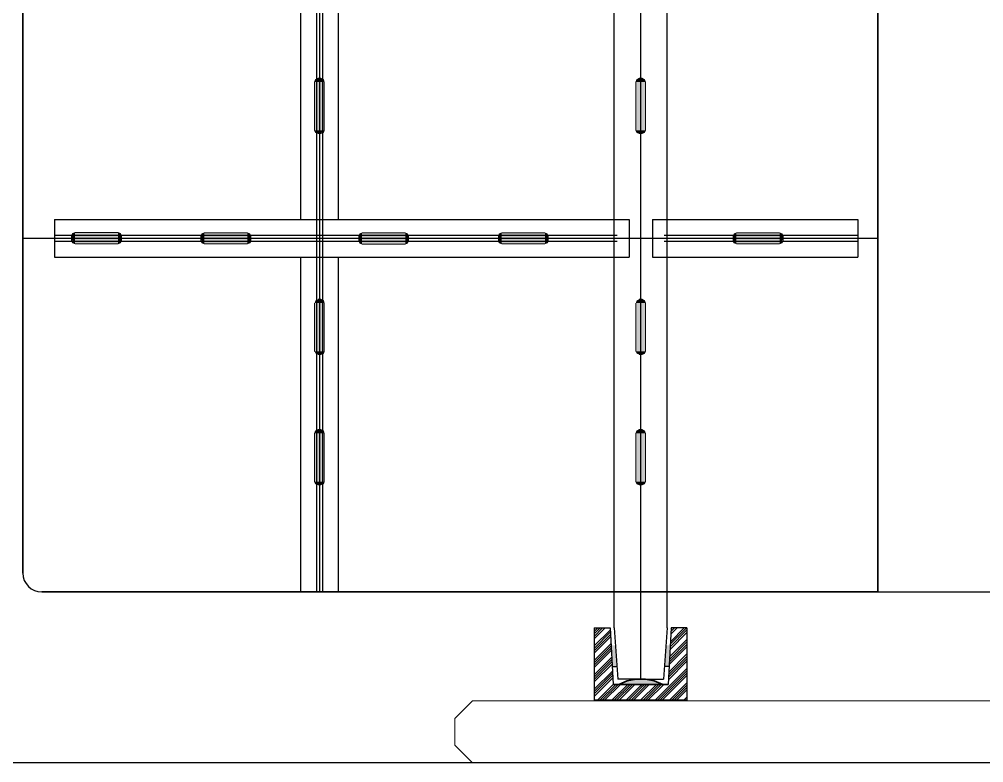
# Model space of a CAD drawing. Header units: inches. Extents: x 23291 to 181956, y 9161 to 51408.
# Drawn here: x 35630 to 37037, y 26266 to 27351 of the extents above; entities that cross this region are included whole.
import ezdxf

# ---------------------------------------------------------------- set-up
doc = ezdxf.new("R2010")
doc.units = ezdxf.units.IN
doc.header["$MEASUREMENT"] = 0
doc.layers.add('1', color=3, linetype='Continuous')
doc.layers.add('B.line', color=1, linetype='Continuous', lineweight=25)
for name, color, linetype, true_color in [('PDF2_Geometry', 7, 'Continuous', 0x231f20), ('PDF2_Solid Fills', 7, 'Continuous', 0xffffff), ('PDF_Geometry', 7, 'Continuous', 0x221a16)]:
    doc.layers.add(name, color=color, linetype=linetype, true_color=true_color)
pattern_1 = [(45, (17427.045, 30412.033), (-10.500536, 10.500536), []), (45, (17430.545, 30412.033), (-10.500536, 10.500536), []), (45, (17434.045, 30412.033), (-10.500536, 10.500536), []), (45, (17437.545, 30412.033), (-10.500536, 10.500536), [])]
pattern_2 = [(45, (17427.045, 30412.033), (-10.500536, 10.500536), []), (45, (17430.545, 30412.033), (-10.500536, 10.500536), []), (45, (17434.045, 30412.033), (-10.500536, 10.500536), []), (45, (17437.545, 30412.033), (-10.500536, 10.500536), [])]

msp = doc.modelspace()

# ---------------------------------------------------------------- hatches: boundary and pattern name
at = {"layer": '1', "linetype": 'ByBlock'}
h = msp.add_hatch(dxfattribs=at)
h.set_pattern_fill('ANSI34', color=256, scale=19.8)
h.set_pattern_definition(pattern_1)
h.paths.add_polyline_path([(36492.1, 26463.1), (36469, 26463.1), (36469, 26357.5), (36536.7, 26357.5), (36536.7, 26380.6), (36496.5, 26380.6)])
h = msp.add_hatch(dxfattribs=at)
h.set_pattern_fill('ANSI34', color=256, scale=19.8)
h.set_pattern_definition(pattern_2)
h.paths.add_polyline_path([(36492.1, 26463.1), (36469, 26463.1), (36469, 26357.5), (36536.7, 26357.5), (36536.7, 26380.6), (36496.5, 26380.6)])
h = msp.add_hatch(dxfattribs=at)
h.set_pattern_fill('ANSI34', color=256, scale=19.8)
h.set_pattern_definition(pattern_1)
h.paths.add_polyline_path([(36576.8, 26380.6), (36536.7, 26380.6), (36536.7, 26357.5), (36604.3, 26357.5), (36604.3, 26463.1), (36581.2, 26463.1)])
h = msp.add_hatch(dxfattribs=at)
h.set_pattern_fill('ANSI34', color=256, scale=19.8)
h.set_pattern_definition(pattern_2)
h.paths.add_polyline_path([(36576.8, 26380.6), (36536.7, 26380.6), (36536.7, 26357.5), (36604.3, 26357.5), (36604.3, 26463.1), (36581.2, 26463.1)])
h = msp.add_hatch(color=3, dxfattribs=at)
h.dxf.hatch_style = 1
h.paths.add_polyline_path([(36500, 26437.8), (36493.5, 26437.8), (36495.1, 26407), (36502.3, 26407)])
h = msp.add_hatch(color=3, dxfattribs=at)
h.dxf.hatch_style = 1
h.paths.add_polyline_path([(36500, 26437.8), (36493.5, 26437.8), (36495.1, 26407), (36502.3, 26407)])
h = msp.add_hatch(color=3, dxfattribs=at)
h.dxf.hatch_style = 1
h.paths.add_polyline_path([(36573.4, 26437.8), (36579.9, 26437.8), (36578.3, 26407), (36571.1, 26407)])
h = msp.add_hatch(color=3, dxfattribs=at)
h.dxf.hatch_style = 1
h.paths.add_polyline_path([(36573.4, 26437.8), (36579.9, 26437.8), (36578.3, 26407), (36571.1, 26407)])
h = msp.add_hatch(color=256, dxfattribs=at)
h.dxf.hatch_style = 1
h.paths.add_polyline_path([(36530.3, 26388.3), (36516.9, 26385.7), (36504.8, 26380.6), (36569.2, 26380.6), (36556.4, 26385.7), (36543.7, 26388.3)])
h = msp.add_hatch(color=256, dxfattribs=at)
h.dxf.hatch_style = 1
h.paths.add_polyline_path([(36530.3, 26388.3), (36516.9, 26385.7), (36504.8, 26380.6), (36569.2, 26380.6), (36556.4, 26385.7), (36543.7, 26388.3)])

# ---------------------------------------------------------------- linework, layer by layer
at = {"linetype": 'ByBlock'}
for p, q in [((36063.7, 28572.7), (36063.7, 26515.7)), ((36063.7, 28572.7), (36063.7, 26515.7)), ((36068.1, 28572.7), (36068.1, 26515.7)), ((36068.1, 28572.7), (36068.1, 26515.7)), ((36072.5, 28572.7), (36072.5, 26515.7)), ((36072.5, 28572.7), (36072.5, 26515.7)), ((36536.7, 28572.7), (36536.7, 26388.1)), ((36536.7, 28572.7), (36536.7, 26388.1)), ((36040.6, 27517.8), (36040.6, 27059.1)), ((36040.6, 27517.8), (36040.6, 27059.1)), ((36095.6, 27517.8), (36095.6, 27059.1)), ((36095.6, 27517.8), (36095.6, 27059.1)), ((35681.4, 27059.1), (36520.1, 27059.1)), ((35681.4, 27059.1), (35681.4, 27004.1)), ((35681.4, 27059.1), (36520.1, 27059.1)), ((35681.4, 27059.1), (35681.4, 27004.1)), ((36520.1, 27059.1), (36520.1, 27004.1)), ((36520.1, 27059.1), (36520.1, 27004.1)), ((36554.2, 27059.1), (36853.6, 27059.1)), ((36554.2, 27059.1), (36554.2, 27004.1)), ((36554.2, 27059.1), (36853.6, 27059.1)), ((36554.2, 27059.1), (36554.2, 27004.1)), ((36853.6, 27059.1), (36853.6, 27004.1)), ((36853.6, 27059.1), (36853.6, 27004.1)), ((35635.4, 27031.6), (36882.8, 27031.6)), ((35635.4, 27031.6), (36882.8, 27031.6)), ((35681.4, 27036), (36502.6, 27036)), ((35681.4, 27036), (36502.6, 27036)), ((36570.8, 27036), (36853.6, 27036)), ((36570.8, 27036), (36853.6, 27036)), ((35681.4, 27027.2), (36502.6, 27027.2)), ((35681.4, 27027.2), (36502.6, 27027.2)), ((36570.8, 27027.2), (36853.6, 27027.2)), ((36570.8, 27027.2), (36853.6, 27027.2)), ((35681.4, 27004.1), (36520.1, 27004.1)), ((35681.4, 27004.1), (36520.1, 27004.1)), ((36040.6, 27004.1), (36040.6, 26515.7)), ((36040.6, 27004.1), (36040.6, 26515.7)), ((36095.6, 27004.1), (36095.6, 26515.7)), ((36095.6, 27004.1), (36095.6, 26515.7)), ((36554.2, 27004.1), (36853.6, 27004.1)), ((36554.2, 27004.1), (36853.6, 27004.1))]:
    msp.add_line(p, q, dxfattribs=at)
msp.add_line((36882.8, 26515.7), (37544.9, 26515.7))
at = {"layer": '1', "linetype": 'ByBlock'}
for p, q in [((36498.2, 26463.1), (36498.2, 30494.4)), ((36575.2, 26463.2), (36575.2, 30495.1)), ((36498.2, 26463.1), (36498.2, 30271.4)), ((36575.2, 26463.1), (36575.2, 30271)), ((36498.2, 26463.1), (36498.2, 29802)), ((36575.2, 26463.2), (36575.2, 29802)), ((36469, 26463.1), (36469, 26357.5)), ((36469, 26463.1), (36492.1, 26463.1)), ((36469, 26463.1), (36469, 26357.5)), ((36469, 26463.1), (36492.1, 26463.1)), ((36492.1, 26463.1), (36496.5, 26380.6)), ((36492.1, 26463.1), (36496.5, 26380.6)), ((36498.2, 26463.1), (36503.6, 26388.3)), ((36498.2, 26463.1), (36503.6, 26388.3)), ((36575.2, 26463.1), (36569.8, 26388.3)), ((36575.2, 26463.1), (36569.8, 26388.3)), ((36581.2, 26463.1), (36576.8, 26380.6)), ((36581.2, 26463.1), (36576.8, 26380.6)), ((36604.3, 26463.1), (36581.2, 26463.1)), ((36604.3, 26463.1), (36581.2, 26463.1)), ((36604.3, 26463.1), (36604.3, 26357.5)), ((36604.3, 26463.1), (36604.3, 26357.5)), ((36495.1, 26407), (36502.3, 26407)), ((36495.1, 26407), (36502.3, 26407)), ((36578.3, 26407), (36571.1, 26407)), ((36578.3, 26407), (36571.1, 26407)), ((36536.7, 26388.3), (36503.6, 26388.3)), ((36536.7, 26388.3), (36503.6, 26388.3)), ((36536.7, 26388.3), (36569.8, 26388.3)), ((36536.7, 26388.3), (36569.8, 26388.3)), ((36496.5, 26380.6), (36576.8, 26380.6)), ((36576.8, 26380.6), (36496.5, 26380.6)), ((36496.5, 26380.6), (36576.8, 26380.6)), ((36576.8, 26380.6), (36496.5, 26380.6)), ((36604.3, 26357.5), (36469, 26357.5)), ((36469, 26357.5), (36604.3, 26357.5)), ((36604.3, 26357.5), (36469, 26357.5)), ((36469, 26357.5), (36604.3, 26357.5))]:
    msp.add_line(p, q, dxfattribs=at)
at = {"layer": '1', "linetype": 'ByBlock', "lineweight": 35}
for p, q in [((36882.8, 26515.7), (36882.8, 28572.7)), ((36882.8, 26515.7), (36882.8, 28572.7)), ((35635.4, 26543.2), (35635.4, 28545.2)), ((35635.4, 26543.2), (35635.4, 28545.2)), ((35662.9, 26515.7), (36882.8, 26515.7)), ((35662.9, 26515.7), (36882.8, 26515.7))]:
    msp.add_line(p, q, dxfattribs=at)
at = {"layer": '1', "lineweight": 20}
msp.add_lwpolyline([(39027.3, 28154.9), (39029.2, 26356.8), (36317.3, 26356.8), (36291.4, 26356.8), (36265.6, 26331), (36265.6, 26292.3), (36291.4, 26266.5), (36317.3, 26266.5)], dxfattribs=at)
msp.add_lwpolyline([(39027.3, 28154.9), (39029.2, 26356.8), (36317.3, 26356.8), (36291.4, 26356.8), (36265.6, 26331), (36265.6, 26292.3), (36291.4, 26266.5), (36317.3, 26266.5)], dxfattribs=at)
at = {"layer": '1', "linetype": 'ByBlock'}
msp.add_arc((35662.9, 26543.2), 27.5, 180, 270, dxfattribs=at)
msp.add_arc((35662.9, 26543.2), 27.5, 180, 270, dxfattribs=at)
at = {"layer": 'B.line', "ltscale": 0.005}
msp.add_line((41120.6, 26266.5), (32700.1, 26266.5), dxfattribs=at)
msp.add_line((41120.6, 26266.5), (32700.1, 26266.5), dxfattribs=at)
at = {"layer": 'PDF2_Geometry', "linetype": 'ByBlock', "lineweight": 18}
for p, q in [((36061, 27259.6), (36062.4, 27263.5)), ((36061, 27259.6), (36062.4, 27263.5)), ((36061, 27189.1), (36061, 27259.6)), ((36061, 27189.1), (36061, 27259.6)), ((36062.4, 27263.5), (36066, 27265.1)), ((36062.4, 27263.5), (36066, 27265.1)), ((36066, 27265.1), (36070.2, 27265.1)), ((36066, 27265.1), (36070.2, 27265.1)), ((36070.2, 27265.1), (36073.8, 27263.5)), ((36070.2, 27265.1), (36073.8, 27263.5)), ((36073.8, 27263.5), (36075.2, 27259.6)), ((36073.8, 27263.5), (36075.2, 27259.6)), ((36075.2, 27259.6), (36075.2, 27189.1)), ((36075.2, 27259.6), (36075.2, 27189.1)), ((36529.6, 27259.6), (36531, 27263.5)), ((36529.6, 27259.6), (36531, 27263.5)), ((36529.6, 27189.1), (36529.6, 27259.6)), ((36529.6, 27189.1), (36529.6, 27259.6)), ((36531, 27263.5), (36534.6, 27265.1)), ((36531, 27263.5), (36534.6, 27265.1)), ((36534.6, 27265.1), (36538.8, 27265.1)), ((36534.6, 27265.1), (36538.8, 27265.1)), ((36538.8, 27265.1), (36542.4, 27263.5)), ((36538.8, 27265.1), (36542.4, 27263.5)), ((36542.4, 27263.5), (36543.8, 27259.6)), ((36542.4, 27263.5), (36543.8, 27259.6)), ((36543.8, 27259.6), (36543.8, 27189.1)), ((36543.8, 27259.6), (36543.8, 27189.1)), ((36061, 27189.1), (36062.4, 27186)), ((36062.4, 27186), (36061, 27189.1)), ((36061, 27189.1), (36062.4, 27186)), ((36062.4, 27186), (36061, 27189.1)), ((36062.4, 27186), (36066, 27184.5)), ((36066, 27184.5), (36062.4, 27186)), ((36062.4, 27186), (36066, 27184.5)), ((36066, 27184.5), (36062.4, 27186)), ((36070.2, 27184.5), (36066, 27184.5)), ((36066, 27184.5), (36070.2, 27184.5)), ((36070.2, 27184.5), (36066, 27184.5)), ((36066, 27184.5), (36070.2, 27184.5)), ((36073.8, 27186), (36070.2, 27184.5)), ((36070.2, 27184.5), (36073.8, 27186)), ((36073.8, 27186), (36070.2, 27184.5)), ((36070.2, 27184.5), (36073.8, 27186)), ((36075.2, 27189.1), (36073.8, 27186)), ((36073.8, 27186), (36075.2, 27189.1)), ((36075.2, 27189.1), (36073.8, 27186)), ((36073.8, 27186), (36075.2, 27189.1)), ((36529.6, 27189.1), (36531, 27186)), ((36531, 27186), (36529.6, 27189.1)), ((36529.6, 27189.1), (36531, 27186)), ((36531, 27186), (36529.6, 27189.1)), ((36531, 27186), (36534.6, 27184.5)), ((36534.6, 27184.5), (36531, 27186)), ((36531, 27186), (36534.6, 27184.5)), ((36534.6, 27184.5), (36531, 27186)), ((36538.8, 27184.5), (36534.6, 27184.5)), ((36534.6, 27184.5), (36538.8, 27184.5)), ((36538.8, 27184.5), (36534.6, 27184.5)), ((36534.6, 27184.5), (36538.8, 27184.5)), ((36542.4, 27186), (36538.8, 27184.5)), ((36538.8, 27184.5), (36542.4, 27186)), ((36542.4, 27186), (36538.8, 27184.5)), ((36538.8, 27184.5), (36542.4, 27186)), ((36543.8, 27189.1), (36542.4, 27186)), ((36542.4, 27186), (36543.8, 27189.1)), ((36543.8, 27189.1), (36542.4, 27186)), ((36542.4, 27186), (36543.8, 27189.1)), ((35707.9, 27038.4), (35706.5, 27034.5)), ((35707.9, 27038.4), (35706.5, 27034.5)), ((35706.5, 27034.5), (35706.5, 27029)), ((35706.5, 27034.5), (35706.5, 27029)), ((35706.5, 27029), (35707.9, 27025.1)), ((35706.5, 27029), (35707.9, 27025.1)), ((35711.5, 27040), (35707.9, 27038.4)), ((35711.5, 27040), (35707.9, 27038.4)), ((35774.4, 27040), (35711.5, 27040)), ((35774.4, 27040), (35711.5, 27040)), ((35777.9, 27038.4), (35774.4, 27040)), ((35777.9, 27038.4), (35774.4, 27040)), ((35779.3, 27034.5), (35777.9, 27038.4)), ((35779.3, 27034.5), (35777.9, 27038.4)), ((35777.9, 27025.1), (35779.3, 27029)), ((35777.9, 27025.1), (35779.3, 27029)), ((35779.3, 27029), (35779.3, 27034.5)), ((35779.3, 27029), (35779.3, 27034.5)), ((35896.6, 27038.2), (35895.1, 27034.3)), ((35896.6, 27038.2), (35895.1, 27034.3)), ((35895.1, 27034.3), (35895.1, 27028.8)), ((35895.1, 27034.3), (35895.1, 27028.8)), ((35895.1, 27028.8), (35896.6, 27024.9)), ((35895.1, 27028.8), (35896.6, 27024.9)), ((35900.1, 27039.8), (35896.6, 27038.2)), ((35900.1, 27039.8), (35896.6, 27038.2)), ((35963, 27039.8), (35900.1, 27039.8)), ((35963, 27039.8), (35900.1, 27039.8)), ((35966.6, 27038.2), (35963, 27039.8)), ((35966.6, 27038.2), (35963, 27039.8)), ((35968, 27034.3), (35966.6, 27038.2)), ((35968, 27034.3), (35966.6, 27038.2)), ((35966.6, 27024.9), (35968, 27028.8)), ((35966.6, 27024.9), (35968, 27028.8)), ((35968, 27028.8), (35968, 27034.3)), ((35968, 27028.8), (35968, 27034.3)), ((36126.8, 27038), (36125.4, 27034.1)), ((36126.8, 27038), (36125.4, 27034.1)), ((36125.4, 27034.1), (36125.4, 27028.6)), ((36125.4, 27034.1), (36125.4, 27028.6)), ((36125.4, 27028.6), (36126.8, 27024.7)), ((36125.4, 27028.6), (36126.8, 27024.7)), ((36130.3, 27039.6), (36126.8, 27038)), ((36130.3, 27039.6), (36126.8, 27038)), ((36193.3, 27039.6), (36130.3, 27039.6)), ((36193.3, 27039.6), (36130.3, 27039.6)), ((36196.8, 27038), (36193.3, 27039.6)), ((36196.8, 27038), (36193.3, 27039.6)), ((36198.2, 27034.1), (36196.8, 27038)), ((36198.2, 27034.1), (36196.8, 27038)), ((36196.8, 27024.7), (36198.2, 27028.6)), ((36196.8, 27024.7), (36198.2, 27028.6)), ((36198.2, 27028.6), (36198.2, 27034.1)), ((36198.2, 27028.6), (36198.2, 27034.1)), ((36330.5, 27038.2), (36329.1, 27034.3)), ((36330.5, 27038.2), (36329.1, 27034.3)), ((36329.1, 27034.3), (36329.1, 27028.8)), ((36329.1, 27034.3), (36329.1, 27028.8)), ((36329.1, 27028.8), (36330.5, 27024.9)), ((36329.1, 27028.8), (36330.5, 27024.9)), ((36334, 27039.7), (36330.5, 27038.2)), ((36334, 27039.7), (36330.5, 27038.2)), ((36397, 27039.7), (36334, 27039.7)), ((36397, 27039.7), (36334, 27039.7)), ((36400.5, 27038.2), (36397, 27039.7)), ((36400.5, 27038.2), (36397, 27039.7)), ((36401.9, 27034.3), (36400.5, 27038.2)), ((36401.9, 27034.3), (36400.5, 27038.2)), ((36400.5, 27024.9), (36401.9, 27028.8)), ((36400.5, 27024.9), (36401.9, 27028.8)), ((36401.9, 27028.8), (36401.9, 27034.3)), ((36401.9, 27028.8), (36401.9, 27034.3)), ((36673, 27038.2), (36671.6, 27034.3)), ((36673, 27038.2), (36671.6, 27034.3)), ((36671.6, 27034.3), (36671.6, 27028.8)), ((36671.6, 27034.3), (36671.6, 27028.8)), ((36671.6, 27028.8), (36673, 27024.9)), ((36671.6, 27028.8), (36673, 27024.9)), ((36676.5, 27039.8), (36673, 27038.2)), ((36676.5, 27039.8), (36673, 27038.2)), ((36739.5, 27039.8), (36676.5, 27039.8)), ((36739.5, 27039.8), (36676.5, 27039.8)), ((36743, 27038.2), (36739.5, 27039.8)), ((36743, 27038.2), (36739.5, 27039.8)), ((36744.4, 27034.3), (36743, 27038.2)), ((36744.4, 27034.3), (36743, 27038.2)), ((36743, 27024.9), (36744.4, 27028.8)), ((36743, 27024.9), (36744.4, 27028.8)), ((36744.4, 27028.8), (36744.4, 27034.3)), ((36744.4, 27028.8), (36744.4, 27034.3)), ((35707.9, 27025.1), (35711.5, 27023.5)), ((35707.9, 27025.1), (35711.5, 27023.5)), ((35711.5, 27023.5), (35774.4, 27023.5)), ((35711.5, 27023.5), (35774.4, 27023.5)), ((35774.4, 27023.5), (35777.9, 27025.1)), ((35774.4, 27023.5), (35777.9, 27025.1)), ((35896.6, 27024.9), (35900.1, 27023.4)), ((35896.6, 27024.9), (35900.1, 27023.4)), ((35900.1, 27023.4), (35963, 27023.4)), ((35900.1, 27023.4), (35963, 27023.4)), ((35963, 27023.4), (35966.6, 27024.9)), ((35963, 27023.4), (35966.6, 27024.9)), ((36126.8, 27024.7), (36130.3, 27023.1)), ((36126.8, 27024.7), (36130.3, 27023.1)), ((36130.3, 27023.1), (36193.3, 27023.1)), ((36130.3, 27023.1), (36193.3, 27023.1)), ((36193.3, 27023.1), (36196.8, 27024.7)), ((36193.3, 27023.1), (36196.8, 27024.7)), ((36330.5, 27024.9), (36334, 27023.3)), ((36330.5, 27024.9), (36334, 27023.3)), ((36334, 27023.3), (36397, 27023.3)), ((36334, 27023.3), (36397, 27023.3)), ((36397, 27023.3), (36400.5, 27024.9)), ((36397, 27023.3), (36400.5, 27024.9)), ((36673, 27024.9), (36676.5, 27023.3)), ((36673, 27024.9), (36676.5, 27023.3)), ((36676.5, 27023.3), (36739.5, 27023.3)), ((36676.5, 27023.3), (36739.5, 27023.3)), ((36739.5, 27023.3), (36743, 27024.9)), ((36739.5, 27023.3), (36743, 27024.9)), ((36061, 26866.6), (36061, 26937.1)), ((36061, 26866.6), (36061, 26937.1)), ((36066, 26942.6), (36070.2, 26942.6)), ((36066, 26942.6), (36070.2, 26942.6)), ((36070.2, 26942.6), (36073.8, 26941)), ((36070.2, 26942.6), (36073.8, 26941)), ((36073.8, 26941), (36075.2, 26937.1)), ((36073.8, 26941), (36075.2, 26937.1)), ((36075.2, 26937.1), (36075.2, 26866.6)), ((36075.2, 26937.1), (36075.2, 26866.6)), ((36529.6, 26866.6), (36529.6, 26937.1)), ((36529.6, 26866.6), (36529.6, 26937.1)), ((36534.6, 26942.6), (36538.8, 26942.6)), ((36534.6, 26942.6), (36538.8, 26942.6)), ((36538.8, 26942.6), (36542.4, 26941)), ((36538.8, 26942.6), (36542.4, 26941)), ((36542.4, 26941), (36543.8, 26937.1)), ((36542.4, 26941), (36543.8, 26937.1)), ((36543.8, 26937.1), (36543.8, 26866.6)), ((36543.8, 26937.1), (36543.8, 26866.6)), ((36070.2, 26861.9), (36066, 26861.9)), ((36066, 26861.9), (36070.2, 26861.9)), ((36070.2, 26861.9), (36066, 26861.9)), ((36066, 26861.9), (36070.2, 26861.9)), ((36073.8, 26863.5), (36070.2, 26861.9)), ((36070.2, 26861.9), (36073.8, 26863.5)), ((36073.8, 26863.5), (36070.2, 26861.9)), ((36070.2, 26861.9), (36073.8, 26863.5)), ((36075.2, 26866.6), (36073.8, 26863.5)), ((36073.8, 26863.5), (36075.2, 26866.6)), ((36075.2, 26866.6), (36073.8, 26863.5)), ((36073.8, 26863.5), (36075.2, 26866.6)), ((36538.8, 26861.9), (36534.6, 26861.9)), ((36534.6, 26861.9), (36538.8, 26861.9)), ((36538.8, 26861.9), (36534.6, 26861.9)), ((36534.6, 26861.9), (36538.8, 26861.9)), ((36542.4, 26863.5), (36538.8, 26861.9)), ((36538.8, 26861.9), (36542.4, 26863.5)), ((36542.4, 26863.5), (36538.8, 26861.9)), ((36538.8, 26861.9), (36542.4, 26863.5)), ((36543.8, 26866.6), (36542.4, 26863.5)), ((36542.4, 26863.5), (36543.8, 26866.6)), ((36543.8, 26866.6), (36542.4, 26863.5)), ((36542.4, 26863.5), (36543.8, 26866.6)), ((36061, 26747), (36062.4, 26750.9)), ((36061, 26747), (36062.4, 26750.9)), ((36061, 26676.5), (36061, 26747)), ((36061, 26676.5), (36061, 26747)), ((36062.4, 26750.9), (36066, 26752.5)), ((36062.4, 26750.9), (36066, 26752.5)), ((36066, 26752.5), (36070.2, 26752.5)), ((36066, 26752.5), (36070.2, 26752.5)), ((36070.2, 26752.5), (36073.8, 26750.9)), ((36070.2, 26752.5), (36073.8, 26750.9)), ((36073.8, 26750.9), (36075.2, 26747)), ((36073.8, 26750.9), (36075.2, 26747)), ((36075.2, 26747), (36075.2, 26676.5)), ((36075.2, 26747), (36075.2, 26676.5)), ((36529.6, 26747), (36531, 26750.9)), ((36529.6, 26747), (36531, 26750.9)), ((36529.6, 26676.5), (36529.6, 26747)), ((36529.6, 26676.5), (36529.6, 26747)), ((36531, 26750.9), (36534.6, 26752.5)), ((36531, 26750.9), (36534.6, 26752.5)), ((36534.6, 26752.5), (36538.8, 26752.5)), ((36534.6, 26752.5), (36538.8, 26752.5)), ((36538.8, 26752.5), (36542.4, 26750.9)), ((36538.8, 26752.5), (36542.4, 26750.9)), ((36542.4, 26750.9), (36543.8, 26747)), ((36542.4, 26750.9), (36543.8, 26747)), ((36543.8, 26747), (36543.8, 26676.5)), ((36543.8, 26747), (36543.8, 26676.5)), ((36061, 26676.5), (36062.4, 26673.4)), ((36062.4, 26673.4), (36061, 26676.5)), ((36061, 26676.5), (36062.4, 26673.4)), ((36062.4, 26673.4), (36061, 26676.5)), ((36075.2, 26676.5), (36073.8, 26673.4)), ((36073.8, 26673.4), (36075.2, 26676.5)), ((36075.2, 26676.5), (36073.8, 26673.4)), ((36073.8, 26673.4), (36075.2, 26676.5)), ((36529.6, 26676.5), (36531, 26673.4)), ((36531, 26673.4), (36529.6, 26676.5)), ((36529.6, 26676.5), (36531, 26673.4)), ((36531, 26673.4), (36529.6, 26676.5)), ((36543.8, 26676.5), (36542.4, 26673.4)), ((36542.4, 26673.4), (36543.8, 26676.5)), ((36543.8, 26676.5), (36542.4, 26673.4)), ((36542.4, 26673.4), (36543.8, 26676.5)), ((36062.4, 26673.4), (36066, 26671.9)), ((36066, 26671.9), (36062.4, 26673.4)), ((36062.4, 26673.4), (36066, 26671.9)), ((36066, 26671.9), (36062.4, 26673.4)), ((36070.2, 26671.9), (36066, 26671.9)), ((36066, 26671.9), (36070.2, 26671.9)), ((36070.2, 26671.9), (36066, 26671.9)), ((36066, 26671.9), (36070.2, 26671.9)), ((36073.8, 26673.4), (36070.2, 26671.9)), ((36070.2, 26671.9), (36073.8, 26673.4)), ((36073.8, 26673.4), (36070.2, 26671.9)), ((36070.2, 26671.9), (36073.8, 26673.4)), ((36531, 26673.4), (36534.6, 26671.9)), ((36534.6, 26671.9), (36531, 26673.4)), ((36531, 26673.4), (36534.6, 26671.9)), ((36534.6, 26671.9), (36531, 26673.4)), ((36538.8, 26671.9), (36534.6, 26671.9)), ((36534.6, 26671.9), (36538.8, 26671.9)), ((36538.8, 26671.9), (36534.6, 26671.9)), ((36534.6, 26671.9), (36538.8, 26671.9)), ((36542.4, 26673.4), (36538.8, 26671.9)), ((36538.8, 26671.9), (36542.4, 26673.4)), ((36542.4, 26673.4), (36538.8, 26671.9)), ((36538.8, 26671.9), (36542.4, 26673.4))]:
    msp.add_line(p, q, dxfattribs=at)
at = {"layer": 'PDF2_Geometry', "linetype": 'ByBlock', "lineweight": 9}
for p, q in [((35707.2, 27026.7), (35707.9, 27025.1)), ((35707.9, 27025.1), (35707.2, 27026.7)), ((35707.2, 27026.7), (35707.2, 27026.7)), ((35707.2, 27026.7), (35707.9, 27025.1)), ((35707.9, 27025.1), (35707.2, 27026.7)), ((35707.2, 27026.7), (35707.2, 27026.7)), ((35778.6, 27026.7), (35777.9, 27025.1)), ((35777.9, 27025.1), (35778.6, 27026.7)), ((35778.6, 27026.7), (35777.9, 27025.1)), ((35777.9, 27025.1), (35778.6, 27026.7)), ((35778.6, 27026.7), (35778.6, 27026.7)), ((35778.6, 27026.7), (35778.6, 27026.7)), ((35895.9, 27026.5), (35896.6, 27024.9)), ((35896.6, 27024.9), (35895.9, 27026.5)), ((35895.9, 27026.5), (35895.9, 27026.5)), ((35895.9, 27026.5), (35896.6, 27024.9)), ((35896.6, 27024.9), (35895.9, 27026.5)), ((35895.9, 27026.5), (35895.9, 27026.5)), ((35967.3, 27026.5), (35966.6, 27024.9)), ((35966.6, 27024.9), (35967.3, 27026.5)), ((35967.3, 27026.5), (35966.6, 27024.9)), ((35966.6, 27024.9), (35967.3, 27026.5)), ((35967.3, 27026.5), (35967.3, 27026.5)), ((35967.3, 27026.5), (35967.3, 27026.5)), ((36126.1, 27026.3), (36126.8, 27024.7)), ((36126.8, 27024.7), (36126.1, 27026.3)), ((36126.1, 27026.3), (36126.1, 27026.3)), ((36126.1, 27026.3), (36126.8, 27024.7)), ((36126.8, 27024.7), (36126.1, 27026.3)), ((36126.1, 27026.3), (36126.1, 27026.3)), ((36197.5, 27026.3), (36196.8, 27024.7)), ((36196.8, 27024.7), (36197.5, 27026.3)), ((36197.5, 27026.3), (36196.8, 27024.7)), ((36196.8, 27024.7), (36197.5, 27026.3)), ((36197.5, 27026.3), (36197.5, 27026.3)), ((36197.5, 27026.3), (36197.5, 27026.3)), ((36329.8, 27026.4), (36330.5, 27024.9)), ((36330.5, 27024.9), (36329.8, 27026.4)), ((36329.8, 27026.4), (36329.8, 27026.4)), ((36329.8, 27026.4), (36330.5, 27024.9)), ((36330.5, 27024.9), (36329.8, 27026.4)), ((36329.8, 27026.4), (36329.8, 27026.4)), ((36401.2, 27026.4), (36400.5, 27024.9)), ((36400.5, 27024.9), (36401.2, 27026.4)), ((36401.2, 27026.4), (36400.5, 27024.9)), ((36400.5, 27024.9), (36401.2, 27026.4)), ((36401.2, 27026.4), (36401.2, 27026.4)), ((36401.2, 27026.4), (36401.2, 27026.4)), ((36672.3, 27026.4), (36673, 27024.9)), ((36673, 27024.9), (36672.3, 27026.4)), ((36672.3, 27026.4), (36672.3, 27026.4)), ((36672.3, 27026.4), (36673, 27024.9)), ((36673, 27024.9), (36672.3, 27026.4)), ((36672.3, 27026.4), (36672.3, 27026.4)), ((36743.7, 27026.4), (36743, 27024.9)), ((36743, 27024.9), (36743.7, 27026.4)), ((36743.7, 27026.4), (36743, 27024.9)), ((36743, 27024.9), (36743.7, 27026.4)), ((36743.7, 27026.4), (36743.7, 27026.4)), ((36743.7, 27026.4), (36743.7, 27026.4))]:
    msp.add_line(p, q, dxfattribs=at)
at = {"layer": 'PDF2_Solid Fills', "linetype": 'ByBlock', "transparency": 33554559}
for points in [[(36061, 27259.6), (36062.4, 27263.5), (36075.2, 27259.6)], [(36061, 27259.6), (36062.4, 27263.5), (36075.2, 27259.6)], [(36061, 27189.1), (36061, 27259.6), (36075.2, 27189.1)], [(36061, 27259.6), (36075.2, 27189.1), (36075.2, 27259.6)], [(36061, 27189.1), (36061, 27259.6), (36075.2, 27189.1)], [(36061, 27259.6), (36075.2, 27189.1), (36075.2, 27259.6)], [(36062.4, 27263.5), (36066, 27265.1), (36070.2, 27265.1)], [(36073.8, 27263.5), (36062.4, 27263.5), (36066, 27265.1)], [(36062.4, 27263.5), (36066, 27265.1), (36066, 27265.1)], [(36062.4, 27263.5), (36066, 27265.1), (36070.2, 27265.1)], [(36073.8, 27263.5), (36062.4, 27263.5), (36066, 27265.1)], [(36062.4, 27263.5), (36066, 27265.1), (36066, 27265.1)], [(36062.4, 27263.5), (36075.2, 27259.6), (36073.8, 27263.5)], [(36062.4, 27263.5), (36075.2, 27259.6), (36073.8, 27263.5)], [(36073.8, 27263.5), (36073.8, 27263.5), (36066, 27265.1)], [(36073.8, 27263.5), (36073.8, 27263.5), (36066, 27265.1)], [(36069.5, 27264.3), (36070.9, 27263.5), (36068.1, 27264.3)], [(36069.5, 27264.3), (36070.9, 27263.5), (36068.1, 27264.3)], [(36071.6, 27264.3), (36070.2, 27265.1), (36069.5, 27264.3)], [(36071.6, 27264.3), (36070.2, 27265.1), (36069.5, 27264.3)], [(36070.9, 27264.3), (36069.5, 27264.3), (36070.9, 27263.5)], [(36070.9, 27264.3), (36069.5, 27264.3), (36070.9, 27263.5)], [(36070.9, 27264.3), (36069.5, 27264.3), (36070.9, 27263.5)], [(36070.9, 27264.3), (36069.5, 27264.3), (36070.9, 27263.5)], [(36070.2, 27265.1), (36073.8, 27263.5), (36073.8, 27263.5)], [(36070.2, 27265.1), (36073.8, 27263.5), (36073.8, 27263.5)], [(36071.6, 27264.3), (36073.8, 27263.5), (36072.3, 27264.3)], [(36071.6, 27264.3), (36073.8, 27263.5), (36072.3, 27264.3)], [(36529.6, 27259.6), (36531, 27263.5), (36543.8, 27259.6)], [(36529.6, 27259.6), (36531, 27263.5), (36543.8, 27259.6)], [(36529.6, 27189.1), (36529.6, 27259.6), (36543.8, 27189.1)], [(36529.6, 27259.6), (36543.8, 27189.1), (36543.8, 27259.6)], [(36529.6, 27189.1), (36529.6, 27259.6), (36543.8, 27189.1)], [(36529.6, 27259.6), (36543.8, 27189.1), (36543.8, 27259.6)], [(36531, 27263.5), (36534.6, 27265.1), (36538.8, 27265.1)], [(36542.4, 27263.5), (36531, 27263.5), (36534.6, 27265.1)], [(36531, 27263.5), (36534.6, 27265.1), (36534.6, 27265.1)], [(36531, 27263.5), (36534.6, 27265.1), (36538.8, 27265.1)], [(36542.4, 27263.5), (36531, 27263.5), (36534.6, 27265.1)], [(36531, 27263.5), (36534.6, 27265.1), (36534.6, 27265.1)], [(36531, 27263.5), (36543.8, 27259.6), (36542.4, 27263.5)], [(36531, 27263.5), (36543.8, 27259.6), (36542.4, 27263.5)], [(36542.4, 27263.5), (36542.4, 27263.5), (36534.6, 27265.1)], [(36542.4, 27263.5), (36542.4, 27263.5), (36534.6, 27265.1)], [(36538.1, 27264.3), (36539.5, 27263.5), (36536.7, 27264.3)], [(36538.1, 27264.3), (36539.5, 27263.5), (36536.7, 27264.3)], [(36540.2, 27264.3), (36538.8, 27265.1), (36538.1, 27264.3)], [(36540.2, 27264.3), (36538.8, 27265.1), (36538.1, 27264.3)], [(36539.5, 27264.3), (36538.1, 27264.3), (36539.5, 27263.5)], [(36539.5, 27264.3), (36538.1, 27264.3), (36539.5, 27263.5)], [(36539.5, 27264.3), (36538.1, 27264.3), (36539.5, 27263.5)], [(36539.5, 27264.3), (36538.1, 27264.3), (36539.5, 27263.5)], [(36538.8, 27265.1), (36542.4, 27263.5), (36542.4, 27263.5)], [(36538.8, 27265.1), (36542.4, 27263.5), (36542.4, 27263.5)], [(36540.2, 27264.3), (36542.4, 27263.5), (36540.9, 27264.3)], [(36540.2, 27264.3), (36542.4, 27263.5), (36540.9, 27264.3)], [(36061, 27189.1), (36062.4, 27186), (36075.2, 27189.1)], [(36061, 27189.1), (36062.4, 27186), (36075.2, 27189.1)], [(36062.4, 27186), (36075.2, 27189.1), (36073.8, 27186)], [(36062.4, 27186), (36075.2, 27189.1), (36073.8, 27186)], [(36062.4, 27186), (36066, 27184.5), (36070.2, 27184.5)], [(36073.8, 27186), (36062.4, 27186), (36066, 27184.5)], [(36062.4, 27186), (36066, 27184.5), (36066, 27184.5)], [(36062.4, 27186), (36066, 27184.5), (36070.2, 27184.5)], [(36073.8, 27186), (36062.4, 27186), (36066, 27184.5)], [(36062.4, 27186), (36066, 27184.5), (36066, 27184.5)], [(36073.8, 27186), (36073.8, 27186), (36066, 27184.5)], [(36073.8, 27186), (36073.8, 27186), (36066, 27184.5)], [(36070.9, 27185.2), (36068.1, 27184.5), (36069.5, 27185.2)], [(36070.9, 27185.2), (36068.1, 27184.5), (36069.5, 27185.2)], [(36071.6, 27185.2), (36070.2, 27184.5), (36069.5, 27185.2)], [(36071.6, 27185.2), (36070.2, 27184.5), (36069.5, 27185.2)], [(36070.2, 27184.5), (36073.8, 27186), (36073.8, 27186)], [(36070.2, 27184.5), (36073.8, 27186), (36073.8, 27186)], [(36071.6, 27185.2), (36073.8, 27186), (36072.3, 27185.2)], [(36071.6, 27185.2), (36073.8, 27186), (36072.3, 27185.2)], [(36529.6, 27189.1), (36531, 27186), (36543.8, 27189.1)], [(36529.6, 27189.1), (36531, 27186), (36543.8, 27189.1)], [(36531, 27186), (36543.8, 27189.1), (36542.4, 27186)], [(36531, 27186), (36543.8, 27189.1), (36542.4, 27186)], [(36531, 27186), (36534.6, 27184.5), (36538.8, 27184.5)], [(36542.4, 27186), (36531, 27186), (36534.6, 27184.5)], [(36531, 27186), (36534.6, 27184.5), (36534.6, 27184.5)], [(36531, 27186), (36534.6, 27184.5), (36538.8, 27184.5)], [(36542.4, 27186), (36531, 27186), (36534.6, 27184.5)], [(36531, 27186), (36534.6, 27184.5), (36534.6, 27184.5)], [(36542.4, 27186), (36542.4, 27186), (36534.6, 27184.5)], [(36542.4, 27186), (36542.4, 27186), (36534.6, 27184.5)], [(36539.5, 27185.2), (36536.7, 27184.5), (36538.1, 27185.2)], [(36539.5, 27185.2), (36536.7, 27184.5), (36538.1, 27185.2)], [(36540.2, 27185.2), (36538.8, 27184.5), (36538.1, 27185.2)], [(36540.2, 27185.2), (36538.8, 27184.5), (36538.1, 27185.2)], [(36538.8, 27184.5), (36542.4, 27186), (36542.4, 27186)], [(36538.8, 27184.5), (36542.4, 27186), (36542.4, 27186)], [(36540.2, 27185.2), (36542.4, 27186), (36540.9, 27185.2)], [(36540.2, 27185.2), (36542.4, 27186), (36540.9, 27185.2)], [(35707.9, 27025.1), (35707.9, 27038.4), (35706.5, 27034.5)], [(35707.9, 27038.4), (35706.5, 27034.5), (35706.5, 27034.5)], [(35707.9, 27038.4), (35706.5, 27034.5), (35706.5, 27029)], [(35707.9, 27025.1), (35707.9, 27038.4), (35706.5, 27034.5)], [(35707.9, 27038.4), (35706.5, 27034.5), (35706.5, 27034.5)], [(35707.9, 27038.4), (35706.5, 27034.5), (35706.5, 27029)], [(35707.9, 27025.1), (35707.9, 27025.1), (35706.5, 27034.5)], [(35707.9, 27025.1), (35707.9, 27025.1), (35706.5, 27034.5)], [(35707.2, 27026.7), (35706.5, 27029), (35707.2, 27029.8)], [(35707.2, 27026.7), (35706.5, 27029), (35707.2, 27029.8)], [(35706.5, 27029), (35707.9, 27025.1), (35707.9, 27025.1)], [(35706.5, 27029), (35707.9, 27025.1), (35707.9, 27025.1)], [(35711.5, 27040), (35707.9, 27038.4), (35711.5, 27023.5)], [(35711.5, 27040), (35707.9, 27038.4), (35711.5, 27023.5)], [(35707.9, 27038.4), (35711.5, 27023.5), (35707.9, 27025.1)], [(35707.9, 27038.4), (35711.5, 27023.5), (35707.9, 27025.1)], [(35711.5, 27040), (35774.4, 27040), (35711.5, 27023.5)], [(35774.4, 27040), (35711.5, 27023.5), (35774.4, 27023.5)], [(35711.5, 27040), (35774.4, 27040), (35711.5, 27023.5)], [(35774.4, 27040), (35711.5, 27023.5), (35774.4, 27023.5)], [(35774.4, 27040), (35777.9, 27038.4), (35774.4, 27023.5)], [(35774.4, 27040), (35777.9, 27038.4), (35774.4, 27023.5)], [(35777.9, 27038.4), (35774.4, 27023.5), (35777.9, 27025.1)], [(35777.9, 27038.4), (35774.4, 27023.5), (35777.9, 27025.1)], [(35777.9, 27025.1), (35777.9, 27038.4), (35779.3, 27034.5)], [(35777.9, 27038.4), (35779.3, 27034.5), (35779.3, 27034.5)], [(35777.9, 27038.4), (35779.3, 27034.5), (35779.3, 27029)], [(35777.9, 27025.1), (35777.9, 27038.4), (35779.3, 27034.5)], [(35777.9, 27038.4), (35779.3, 27034.5), (35779.3, 27034.5)], [(35777.9, 27038.4), (35779.3, 27034.5), (35779.3, 27029)], [(35777.9, 27025.1), (35777.9, 27025.1), (35779.3, 27034.5)], [(35777.9, 27025.1), (35777.9, 27025.1), (35779.3, 27034.5)], [(35779.3, 27029), (35777.9, 27025.1), (35777.9, 27025.1)], [(35779.3, 27029), (35777.9, 27025.1), (35777.9, 27025.1)], [(35778.6, 27026.7), (35779.3, 27029), (35778.6, 27029.8)], [(35778.6, 27026.7), (35779.3, 27029), (35778.6, 27029.8)], [(35896.6, 27024.9), (35896.6, 27038.2), (35895.1, 27034.3)], [(35896.6, 27038.2), (35895.1, 27034.3), (35895.1, 27034.3)], [(35896.6, 27038.2), (35895.1, 27034.3), (35895.1, 27028.8)], [(35896.6, 27024.9), (35896.6, 27038.2), (35895.1, 27034.3)], [(35896.6, 27038.2), (35895.1, 27034.3), (35895.1, 27034.3)], [(35896.6, 27038.2), (35895.1, 27034.3), (35895.1, 27028.8)], [(35896.6, 27024.9), (35896.6, 27024.9), (35895.1, 27034.3)], [(35896.6, 27024.9), (35896.6, 27024.9), (35895.1, 27034.3)], [(35895.9, 27026.5), (35895.1, 27028.8), (35895.9, 27029.6)], [(35895.9, 27026.5), (35895.1, 27028.8), (35895.9, 27029.6)], [(35895.1, 27028.8), (35896.6, 27024.9), (35896.6, 27024.9)], [(35895.1, 27028.8), (35896.6, 27024.9), (35896.6, 27024.9)], [(35900.1, 27039.8), (35896.6, 27038.2), (35900.1, 27023.4)], [(35900.1, 27039.8), (35896.6, 27038.2), (35900.1, 27023.4)], [(35896.6, 27038.2), (35900.1, 27023.4), (35896.6, 27024.9)], [(35896.6, 27038.2), (35900.1, 27023.4), (35896.6, 27024.9)], [(35900.1, 27039.8), (35963, 27039.8), (35900.1, 27023.4)], [(35963, 27039.8), (35900.1, 27023.4), (35963, 27023.4)], [(35900.1, 27039.8), (35963, 27039.8), (35900.1, 27023.4)], [(35963, 27039.8), (35900.1, 27023.4), (35963, 27023.4)], [(35963, 27039.8), (35966.6, 27038.2), (35963, 27023.4)], [(35963, 27039.8), (35966.6, 27038.2), (35963, 27023.4)], [(35966.6, 27038.2), (35963, 27023.4), (35966.6, 27024.9)], [(35966.6, 27038.2), (35963, 27023.4), (35966.6, 27024.9)], [(35966.6, 27024.9), (35966.6, 27038.2), (35968, 27034.3)], [(35966.6, 27038.2), (35968, 27034.3), (35968, 27034.3)], [(35966.6, 27038.2), (35968, 27034.3), (35968, 27028.8)], [(35966.6, 27024.9), (35966.6, 27038.2), (35968, 27034.3)], [(35966.6, 27038.2), (35968, 27034.3), (35968, 27034.3)], [(35966.6, 27038.2), (35968, 27034.3), (35968, 27028.8)], [(35966.6, 27024.9), (35966.6, 27024.9), (35968, 27034.3)], [(35966.6, 27024.9), (35966.6, 27024.9), (35968, 27034.3)], [(35968, 27028.8), (35966.6, 27024.9), (35966.6, 27024.9)], [(35968, 27028.8), (35966.6, 27024.9), (35966.6, 27024.9)], [(35967.3, 27026.5), (35968, 27028.8), (35967.3, 27029.6)], [(35967.3, 27026.5), (35968, 27028.8), (35967.3, 27029.6)], [(36126.8, 27024.7), (36126.8, 27038), (36125.4, 27034.1)], [(36126.8, 27038), (36125.4, 27034.1), (36125.4, 27034.1)], [(36126.8, 27038), (36125.4, 27034.1), (36125.4, 27028.6)], [(36126.8, 27024.7), (36126.8, 27038), (36125.4, 27034.1)], [(36126.8, 27038), (36125.4, 27034.1), (36125.4, 27034.1)], [(36126.8, 27038), (36125.4, 27034.1), (36125.4, 27028.6)], [(36126.8, 27024.7), (36126.8, 27024.7), (36125.4, 27034.1)], [(36126.8, 27024.7), (36126.8, 27024.7), (36125.4, 27034.1)], [(36126.1, 27026.3), (36125.4, 27028.6), (36126.1, 27029.4)], [(36126.1, 27026.3), (36125.4, 27028.6), (36126.1, 27029.4)], [(36125.4, 27028.6), (36126.8, 27024.7), (36126.8, 27024.7)], [(36125.4, 27028.6), (36126.8, 27024.7), (36126.8, 27024.7)], [(36130.3, 27039.6), (36126.8, 27038), (36130.3, 27023.1)], [(36130.3, 27039.6), (36126.8, 27038), (36130.3, 27023.1)], [(36126.8, 27038), (36130.3, 27023.1), (36126.8, 27024.7)], [(36126.8, 27038), (36130.3, 27023.1), (36126.8, 27024.7)], [(36130.3, 27039.6), (36193.3, 27039.6), (36130.3, 27023.1)], [(36193.3, 27039.6), (36130.3, 27023.1), (36193.3, 27023.1)], [(36130.3, 27039.6), (36193.3, 27039.6), (36130.3, 27023.1)], [(36193.3, 27039.6), (36130.3, 27023.1), (36193.3, 27023.1)], [(36193.3, 27039.6), (36196.8, 27038), (36193.3, 27023.1)], [(36193.3, 27039.6), (36196.8, 27038), (36193.3, 27023.1)], [(36196.8, 27038), (36193.3, 27023.1), (36196.8, 27024.7)], [(36196.8, 27038), (36193.3, 27023.1), (36196.8, 27024.7)], [(36196.8, 27024.7), (36196.8, 27038), (36198.2, 27034.1)], [(36196.8, 27038), (36198.2, 27034.1), (36198.2, 27034.1)], [(36196.8, 27038), (36198.2, 27034.1), (36198.2, 27028.6)], [(36196.8, 27024.7), (36196.8, 27038), (36198.2, 27034.1)], [(36196.8, 27038), (36198.2, 27034.1), (36198.2, 27034.1)], [(36196.8, 27038), (36198.2, 27034.1), (36198.2, 27028.6)], [(36196.8, 27024.7), (36196.8, 27024.7), (36198.2, 27034.1)], [(36196.8, 27024.7), (36196.8, 27024.7), (36198.2, 27034.1)], [(36198.2, 27028.6), (36196.8, 27024.7), (36196.8, 27024.7)], [(36198.2, 27028.6), (36196.8, 27024.7), (36196.8, 27024.7)], [(36197.5, 27026.3), (36198.2, 27028.6), (36197.5, 27029.4)], [(36197.5, 27026.3), (36198.2, 27028.6), (36197.5, 27029.4)], [(36330.5, 27024.9), (36330.5, 27038.2), (36329.1, 27034.3)], [(36330.5, 27038.2), (36329.1, 27034.3), (36329.1, 27034.3)], [(36330.5, 27038.2), (36329.1, 27034.3), (36329.1, 27028.8)], [(36330.5, 27024.9), (36330.5, 27038.2), (36329.1, 27034.3)], [(36330.5, 27038.2), (36329.1, 27034.3), (36329.1, 27034.3)], [(36330.5, 27038.2), (36329.1, 27034.3), (36329.1, 27028.8)], [(36330.5, 27024.9), (36330.5, 27024.9), (36329.1, 27034.3)], [(36330.5, 27024.9), (36330.5, 27024.9), (36329.1, 27034.3)], [(36329.8, 27026.4), (36329.1, 27028.8), (36329.8, 27029.6)], [(36329.8, 27026.4), (36329.1, 27028.8), (36329.8, 27029.6)], [(36329.1, 27028.8), (36330.5, 27024.9), (36330.5, 27024.9)], [(36329.1, 27028.8), (36330.5, 27024.9), (36330.5, 27024.9)], [(36334, 27039.7), (36330.5, 27038.2), (36334, 27023.3)], [(36334, 27039.7), (36330.5, 27038.2), (36334, 27023.3)], [(36330.5, 27038.2), (36334, 27023.3), (36330.5, 27024.9)], [(36330.5, 27038.2), (36334, 27023.3), (36330.5, 27024.9)], [(36334, 27039.7), (36397, 27039.7), (36334, 27023.3)], [(36397, 27039.7), (36334, 27023.3), (36397, 27023.3)], [(36334, 27039.7), (36397, 27039.7), (36334, 27023.3)], [(36397, 27039.7), (36334, 27023.3), (36397, 27023.3)], [(36397, 27039.7), (36400.5, 27038.2), (36397, 27023.3)], [(36397, 27039.7), (36400.5, 27038.2), (36397, 27023.3)], [(36400.5, 27038.2), (36397, 27023.3), (36400.5, 27024.9)], [(36400.5, 27038.2), (36397, 27023.3), (36400.5, 27024.9)], [(36400.5, 27024.9), (36400.5, 27038.2), (36401.9, 27034.3)], [(36400.5, 27038.2), (36401.9, 27034.3), (36401.9, 27034.3)], [(36400.5, 27038.2), (36401.9, 27034.3), (36401.9, 27028.8)], [(36400.5, 27024.9), (36400.5, 27038.2), (36401.9, 27034.3)], [(36400.5, 27038.2), (36401.9, 27034.3), (36401.9, 27034.3)], [(36400.5, 27038.2), (36401.9, 27034.3), (36401.9, 27028.8)], [(36400.5, 27024.9), (36400.5, 27024.9), (36401.9, 27034.3)], [(36400.5, 27024.9), (36400.5, 27024.9), (36401.9, 27034.3)], [(36401.9, 27028.8), (36400.5, 27024.9), (36400.5, 27024.9)], [(36401.9, 27028.8), (36400.5, 27024.9), (36400.5, 27024.9)], [(36401.2, 27026.4), (36401.9, 27028.8), (36401.2, 27029.6)], [(36401.2, 27026.4), (36401.9, 27028.8), (36401.2, 27029.6)], [(36673, 27024.9), (36673, 27038.2), (36671.6, 27034.3)], [(36673, 27038.2), (36671.6, 27034.3), (36671.6, 27034.3)], [(36673, 27038.2), (36671.6, 27034.3), (36671.6, 27028.8)], [(36673, 27024.9), (36673, 27038.2), (36671.6, 27034.3)], [(36673, 27038.2), (36671.6, 27034.3), (36671.6, 27034.3)], [(36673, 27038.2), (36671.6, 27034.3), (36671.6, 27028.8)], [(36673, 27024.9), (36673, 27024.9), (36671.6, 27034.3)], [(36673, 27024.9), (36673, 27024.9), (36671.6, 27034.3)], [(36672.3, 27026.4), (36671.6, 27028.8), (36672.3, 27029.6)], [(36672.3, 27026.4), (36671.6, 27028.8), (36672.3, 27029.6)], [(36671.6, 27028.8), (36673, 27024.9), (36673, 27024.9)], [(36671.6, 27028.8), (36673, 27024.9), (36673, 27024.9)], [(36676.5, 27039.8), (36673, 27038.2), (36676.5, 27023.3)], [(36676.5, 27039.8), (36673, 27038.2), (36676.5, 27023.3)], [(36673, 27038.2), (36676.5, 27023.3), (36673, 27024.9)], [(36673, 27038.2), (36676.5, 27023.3), (36673, 27024.9)], [(36676.5, 27039.8), (36739.5, 27039.8), (36676.5, 27023.3)], [(36739.5, 27039.8), (36676.5, 27023.3), (36739.5, 27023.3)], [(36676.5, 27039.8), (36739.5, 27039.8), (36676.5, 27023.3)], [(36739.5, 27039.8), (36676.5, 27023.3), (36739.5, 27023.3)], [(36739.5, 27039.8), (36743, 27038.2), (36739.5, 27023.3)], [(36739.5, 27039.8), (36743, 27038.2), (36739.5, 27023.3)], [(36743, 27038.2), (36739.5, 27023.3), (36743, 27024.9)], [(36743, 27038.2), (36739.5, 27023.3), (36743, 27024.9)], [(36743, 27024.9), (36743, 27038.2), (36744.4, 27034.3)], [(36743, 27038.2), (36744.4, 27034.3), (36744.4, 27034.3)], [(36743, 27038.2), (36744.4, 27034.3), (36744.4, 27028.8)], [(36743, 27024.9), (36743, 27038.2), (36744.4, 27034.3)], [(36743, 27038.2), (36744.4, 27034.3), (36744.4, 27034.3)], [(36743, 27038.2), (36744.4, 27034.3), (36744.4, 27028.8)], [(36743, 27024.9), (36743, 27024.9), (36744.4, 27034.3)], [(36743, 27024.9), (36743, 27024.9), (36744.4, 27034.3)], [(36744.4, 27028.8), (36743, 27024.9), (36743, 27024.9)], [(36744.4, 27028.8), (36743, 27024.9), (36743, 27024.9)], [(36743.7, 27026.4), (36744.4, 27028.8), (36743.7, 27029.6)], [(36743.7, 27026.4), (36744.4, 27028.8), (36743.7, 27029.6)], [(36061, 26937.1), (36062.4, 26941), (36075.2, 26937.1)], [(36061, 26937.1), (36062.4, 26941), (36075.2, 26937.1)], [(36061, 26866.6), (36061, 26937.1), (36075.2, 26866.6)], [(36061, 26937.1), (36075.2, 26866.6), (36075.2, 26937.1)], [(36061, 26866.6), (36061, 26937.1), (36075.2, 26866.6)], [(36061, 26937.1), (36075.2, 26866.6), (36075.2, 26937.1)], [(36062.4, 26941), (36066, 26942.6), (36070.2, 26942.6)], [(36073.8, 26941), (36062.4, 26941), (36066, 26942.6)], [(36062.4, 26941), (36066, 26942.6), (36070.2, 26942.6)], [(36073.8, 26941), (36062.4, 26941), (36066, 26942.6)], [(36062.4, 26941), (36075.2, 26937.1), (36073.8, 26941)], [(36062.4, 26941), (36075.2, 26937.1), (36073.8, 26941)], [(36073.8, 26941), (36073.8, 26941), (36066, 26942.6)], [(36073.8, 26941), (36073.8, 26941), (36066, 26942.6)], [(36069.5, 26941.8), (36070.9, 26941), (36068.1, 26941.8)], [(36069.5, 26941.8), (36070.9, 26941), (36068.1, 26941.8)], [(36071.6, 26941.8), (36070.2, 26942.6), (36069.5, 26941.8)], [(36071.6, 26941.8), (36070.2, 26942.6), (36069.5, 26941.8)], [(36070.9, 26941.8), (36069.5, 26941.8), (36070.9, 26941)], [(36070.9, 26941.8), (36069.5, 26941.8), (36070.9, 26941)], [(36070.9, 26941.8), (36069.5, 26941.8), (36070.9, 26941)], [(36070.9, 26941.8), (36069.5, 26941.8), (36070.9, 26941)], [(36070.2, 26942.6), (36073.8, 26941), (36073.8, 26941)], [(36070.2, 26942.6), (36073.8, 26941), (36073.8, 26941)], [(36071.6, 26941.8), (36073.8, 26941), (36072.3, 26941.8)], [(36071.6, 26941.8), (36073.8, 26941), (36072.3, 26941.8)], [(36529.6, 26937.1), (36531, 26941), (36543.8, 26937.1)], [(36529.6, 26937.1), (36531, 26941), (36543.8, 26937.1)], [(36529.6, 26866.6), (36529.6, 26937.1), (36543.8, 26866.6)], [(36529.6, 26937.1), (36543.8, 26866.6), (36543.8, 26937.1)], [(36529.6, 26866.6), (36529.6, 26937.1), (36543.8, 26866.6)], [(36529.6, 26937.1), (36543.8, 26866.6), (36543.8, 26937.1)], [(36531, 26941), (36534.6, 26942.6), (36538.8, 26942.6)], [(36542.4, 26941), (36531, 26941), (36534.6, 26942.6)], [(36531, 26941), (36534.6, 26942.6), (36538.8, 26942.6)], [(36542.4, 26941), (36531, 26941), (36534.6, 26942.6)], [(36531, 26941), (36543.8, 26937.1), (36542.4, 26941)], [(36531, 26941), (36543.8, 26937.1), (36542.4, 26941)], [(36542.4, 26941), (36542.4, 26941), (36534.6, 26942.6)], [(36542.4, 26941), (36542.4, 26941), (36534.6, 26942.6)], [(36538.1, 26941.8), (36539.5, 26941), (36536.7, 26941.8)], [(36538.1, 26941.8), (36539.5, 26941), (36536.7, 26941.8)], [(36540.2, 26941.8), (36538.8, 26942.6), (36538.1, 26941.8)], [(36540.2, 26941.8), (36538.8, 26942.6), (36538.1, 26941.8)], [(36539.5, 26941.8), (36538.1, 26941.8), (36539.5, 26941)], [(36539.5, 26941.8), (36538.1, 26941.8), (36539.5, 26941)], [(36539.5, 26941.8), (36538.1, 26941.8), (36539.5, 26941)], [(36539.5, 26941.8), (36538.1, 26941.8), (36539.5, 26941)], [(36538.8, 26942.6), (36542.4, 26941), (36542.4, 26941)], [(36538.8, 26942.6), (36542.4, 26941), (36542.4, 26941)], [(36540.2, 26941.8), (36542.4, 26941), (36540.9, 26941.8)], [(36540.2, 26941.8), (36542.4, 26941), (36540.9, 26941.8)], [(36061, 26866.6), (36062.4, 26863.5), (36075.2, 26866.6)], [(36061, 26866.6), (36062.4, 26863.5), (36075.2, 26866.6)], [(36062.4, 26863.5), (36075.2, 26866.6), (36073.8, 26863.5)], [(36062.4, 26863.5), (36075.2, 26866.6), (36073.8, 26863.5)], [(36062.4, 26863.5), (36066, 26861.9), (36070.2, 26861.9)], [(36073.8, 26863.5), (36062.4, 26863.5), (36066, 26861.9)], [(36062.4, 26863.5), (36066, 26861.9), (36070.2, 26861.9)], [(36073.8, 26863.5), (36062.4, 26863.5), (36066, 26861.9)], [(36073.8, 26863.5), (36073.8, 26863.5), (36066, 26861.9)], [(36073.8, 26863.5), (36073.8, 26863.5), (36066, 26861.9)], [(36070.9, 26862.7), (36068.1, 26861.9), (36069.5, 26862.7)], [(36070.9, 26862.7), (36068.1, 26861.9), (36069.5, 26862.7)], [(36071.6, 26862.7), (36070.2, 26861.9), (36069.5, 26862.7)], [(36071.6, 26862.7), (36070.2, 26861.9), (36069.5, 26862.7)], [(36070.2, 26861.9), (36073.8, 26863.5), (36073.8, 26863.5)], [(36070.2, 26861.9), (36073.8, 26863.5), (36073.8, 26863.5)], [(36071.6, 26862.7), (36073.8, 26863.5), (36072.3, 26862.7)], [(36071.6, 26862.7), (36073.8, 26863.5), (36072.3, 26862.7)], [(36529.6, 26866.6), (36531, 26863.5), (36543.8, 26866.6)], [(36529.6, 26866.6), (36531, 26863.5), (36543.8, 26866.6)], [(36531, 26863.5), (36543.8, 26866.6), (36542.4, 26863.5)], [(36531, 26863.5), (36543.8, 26866.6), (36542.4, 26863.5)], [(36531, 26863.5), (36534.6, 26861.9), (36538.8, 26861.9)], [(36542.4, 26863.5), (36531, 26863.5), (36534.6, 26861.9)], [(36531, 26863.5), (36534.6, 26861.9), (36538.8, 26861.9)], [(36542.4, 26863.5), (36531, 26863.5), (36534.6, 26861.9)], [(36542.4, 26863.5), (36542.4, 26863.5), (36534.6, 26861.9)], [(36542.4, 26863.5), (36542.4, 26863.5), (36534.6, 26861.9)], [(36539.5, 26862.7), (36536.7, 26861.9), (36538.1, 26862.7)], [(36539.5, 26862.7), (36536.7, 26861.9), (36538.1, 26862.7)], [(36540.2, 26862.7), (36538.8, 26861.9), (36538.1, 26862.7)], [(36540.2, 26862.7), (36538.8, 26861.9), (36538.1, 26862.7)], [(36538.8, 26861.9), (36542.4, 26863.5), (36542.4, 26863.5)], [(36538.8, 26861.9), (36542.4, 26863.5), (36542.4, 26863.5)], [(36540.2, 26862.7), (36542.4, 26863.5), (36540.9, 26862.7)], [(36540.2, 26862.7), (36542.4, 26863.5), (36540.9, 26862.7)], [(36061, 26747), (36062.4, 26750.9), (36075.2, 26747)], [(36061, 26747), (36062.4, 26750.9), (36075.2, 26747)], [(36061, 26676.5), (36061, 26747), (36075.2, 26676.5)], [(36061, 26747), (36075.2, 26676.5), (36075.2, 26747)], [(36061, 26676.5), (36061, 26747), (36075.2, 26676.5)], [(36061, 26747), (36075.2, 26676.5), (36075.2, 26747)], [(36062.4, 26750.9), (36066, 26752.5), (36070.2, 26752.5)], [(36073.8, 26750.9), (36062.4, 26750.9), (36066, 26752.5)], [(36062.4, 26750.9), (36066, 26752.5), (36066, 26752.5)], [(36062.4, 26750.9), (36066, 26752.5), (36070.2, 26752.5)], [(36073.8, 26750.9), (36062.4, 26750.9), (36066, 26752.5)], [(36062.4, 26750.9), (36066, 26752.5), (36066, 26752.5)], [(36062.4, 26750.9), (36075.2, 26747), (36073.8, 26750.9)], [(36062.4, 26750.9), (36075.2, 26747), (36073.8, 26750.9)], [(36073.8, 26750.9), (36073.8, 26750.9), (36066, 26752.5)], [(36073.8, 26750.9), (36073.8, 26750.9), (36066, 26752.5)], [(36069.5, 26751.7), (36070.9, 26750.9), (36068.1, 26751.7)], [(36069.5, 26751.7), (36070.9, 26750.9), (36068.1, 26751.7)], [(36071.6, 26751.7), (36070.2, 26752.5), (36069.5, 26751.7)], [(36071.6, 26751.7), (36070.2, 26752.5), (36069.5, 26751.7)], [(36070.9, 26751.7), (36069.5, 26751.7), (36070.9, 26750.9)], [(36070.9, 26751.7), (36069.5, 26751.7), (36070.9, 26750.9)], [(36070.9, 26751.7), (36069.5, 26751.7), (36070.9, 26750.9)], [(36070.9, 26751.7), (36069.5, 26751.7), (36070.9, 26750.9)], [(36070.2, 26752.5), (36073.8, 26750.9), (36073.8, 26750.9)], [(36070.2, 26752.5), (36073.8, 26750.9), (36073.8, 26750.9)], [(36071.6, 26751.7), (36073.8, 26750.9), (36072.3, 26751.7)], [(36071.6, 26751.7), (36073.8, 26750.9), (36072.3, 26751.7)], [(36529.6, 26747), (36531, 26750.9), (36543.8, 26747)], [(36529.6, 26747), (36531, 26750.9), (36543.8, 26747)], [(36529.6, 26676.5), (36529.6, 26747), (36543.8, 26676.5)], [(36529.6, 26747), (36543.8, 26676.5), (36543.8, 26747)], [(36529.6, 26676.5), (36529.6, 26747), (36543.8, 26676.5)], [(36529.6, 26747), (36543.8, 26676.5), (36543.8, 26747)], [(36531, 26750.9), (36534.6, 26752.5), (36538.8, 26752.5)], [(36542.4, 26750.9), (36531, 26750.9), (36534.6, 26752.5)], [(36531, 26750.9), (36534.6, 26752.5), (36534.6, 26752.5)], [(36531, 26750.9), (36534.6, 26752.5), (36538.8, 26752.5)], [(36542.4, 26750.9), (36531, 26750.9), (36534.6, 26752.5)], [(36531, 26750.9), (36534.6, 26752.5), (36534.6, 26752.5)], [(36531, 26750.9), (36543.8, 26747), (36542.4, 26750.9)], [(36531, 26750.9), (36543.8, 26747), (36542.4, 26750.9)], [(36542.4, 26750.9), (36542.4, 26750.9), (36534.6, 26752.5)], [(36542.4, 26750.9), (36542.4, 26750.9), (36534.6, 26752.5)], [(36538.1, 26751.7), (36539.5, 26750.9), (36536.7, 26751.7)], [(36538.1, 26751.7), (36539.5, 26750.9), (36536.7, 26751.7)], [(36540.2, 26751.7), (36538.8, 26752.5), (36538.1, 26751.7)], [(36540.2, 26751.7), (36538.8, 26752.5), (36538.1, 26751.7)], [(36539.5, 26751.7), (36538.1, 26751.7), (36539.5, 26750.9)], [(36539.5, 26751.7), (36538.1, 26751.7), (36539.5, 26750.9)], [(36539.5, 26751.7), (36538.1, 26751.7), (36539.5, 26750.9)], [(36539.5, 26751.7), (36538.1, 26751.7), (36539.5, 26750.9)], [(36538.8, 26752.5), (36542.4, 26750.9), (36542.4, 26750.9)], [(36538.8, 26752.5), (36542.4, 26750.9), (36542.4, 26750.9)], [(36540.2, 26751.7), (36542.4, 26750.9), (36540.9, 26751.7)], [(36540.2, 26751.7), (36542.4, 26750.9), (36540.9, 26751.7)], [(36061, 26676.5), (36062.4, 26673.4), (36075.2, 26676.5)], [(36061, 26676.5), (36062.4, 26673.4), (36075.2, 26676.5)], [(36062.4, 26673.4), (36075.2, 26676.5), (36073.8, 26673.4)], [(36062.4, 26673.4), (36075.2, 26676.5), (36073.8, 26673.4)], [(36529.6, 26676.5), (36531, 26673.4), (36543.8, 26676.5)], [(36529.6, 26676.5), (36531, 26673.4), (36543.8, 26676.5)], [(36531, 26673.4), (36543.8, 26676.5), (36542.4, 26673.4)], [(36531, 26673.4), (36543.8, 26676.5), (36542.4, 26673.4)], [(36062.4, 26673.4), (36066, 26671.9), (36070.2, 26671.9)], [(36073.8, 26673.4), (36062.4, 26673.4), (36066, 26671.9)], [(36062.4, 26673.4), (36066, 26671.9), (36066, 26671.9)], [(36062.4, 26673.4), (36066, 26671.9), (36070.2, 26671.9)], [(36073.8, 26673.4), (36062.4, 26673.4), (36066, 26671.9)], [(36062.4, 26673.4), (36066, 26671.9), (36066, 26671.9)], [(36073.8, 26673.4), (36073.8, 26673.4), (36066, 26671.9)], [(36073.8, 26673.4), (36073.8, 26673.4), (36066, 26671.9)], [(36070.9, 26672.6), (36068.1, 26671.9), (36069.5, 26672.6)], [(36070.9, 26672.6), (36068.1, 26671.9), (36069.5, 26672.6)], [(36071.6, 26672.6), (36070.2, 26671.9), (36069.5, 26672.6)], [(36071.6, 26672.6), (36070.2, 26671.9), (36069.5, 26672.6)], [(36070.2, 26671.9), (36073.8, 26673.4), (36073.8, 26673.4)], [(36070.2, 26671.9), (36073.8, 26673.4), (36073.8, 26673.4)], [(36071.6, 26672.6), (36073.8, 26673.4), (36072.3, 26672.6)], [(36071.6, 26672.6), (36073.8, 26673.4), (36072.3, 26672.6)], [(36531, 26673.4), (36534.6, 26671.9), (36538.8, 26671.9)], [(36542.4, 26673.4), (36531, 26673.4), (36534.6, 26671.9)], [(36531, 26673.4), (36534.6, 26671.9), (36534.6, 26671.9)], [(36531, 26673.4), (36534.6, 26671.9), (36538.8, 26671.9)], [(36542.4, 26673.4), (36531, 26673.4), (36534.6, 26671.9)], [(36531, 26673.4), (36534.6, 26671.9), (36534.6, 26671.9)], [(36542.4, 26673.4), (36542.4, 26673.4), (36534.6, 26671.9)], [(36542.4, 26673.4), (36542.4, 26673.4), (36534.6, 26671.9)], [(36539.5, 26672.6), (36536.7, 26671.9), (36538.1, 26672.6)], [(36539.5, 26672.6), (36536.7, 26671.9), (36538.1, 26672.6)], [(36540.2, 26672.6), (36538.8, 26671.9), (36538.1, 26672.6)], [(36540.2, 26672.6), (36538.8, 26671.9), (36538.1, 26672.6)], [(36538.8, 26671.9), (36542.4, 26673.4), (36542.4, 26673.4)], [(36538.8, 26671.9), (36542.4, 26673.4), (36542.4, 26673.4)], [(36540.2, 26672.6), (36542.4, 26673.4), (36540.9, 26672.6)], [(36540.2, 26672.6), (36542.4, 26673.4), (36540.9, 26672.6)]]:
    msp.add_solid(points, dxfattribs=at)
at = {"layer": 'PDF_Geometry', "linetype": 'ByBlock', "lineweight": 35}
msp.add_lwpolyline([(36569.2, 26380.6), (36556.4, 26385.7), (36543.7, 26388.3), (36530.3, 26388.3), (36516.9, 26385.7), (36504.8, 26380.6)], dxfattribs=at)
msp.add_lwpolyline([(36569.2, 26380.6), (36556.4, 26385.7), (36543.7, 26388.3), (36530.3, 26388.3), (36516.9, 26385.7), (36504.8, 26380.6)], dxfattribs=at)

doc.saveas('drawing.dxf')
